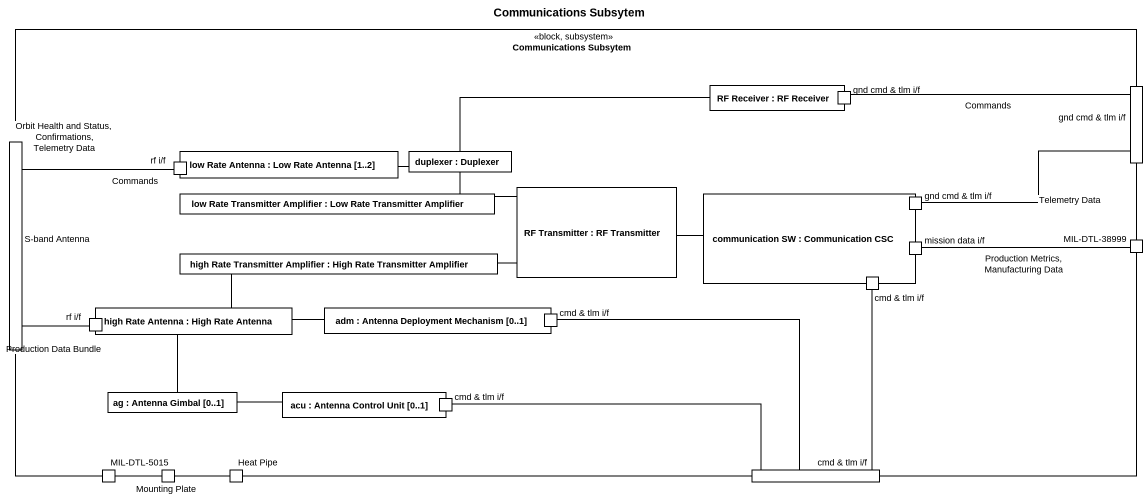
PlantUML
@startuml
title Communications Subsytem
rectangle "Communications Subsytem" as Communications_Subsytem <<block, subsystem>> {
  rectangle "RF Receiver : RF Receiver" as RF_Receiver {
    port "gnd cmd & tlm i/f" as gnd_cmd_tlm_i_f
  }
  port "gnd cmd & tlm i/f" as gnd_cmd_tlm_i_f_2
  port "S-band Antenna" as S_band_Antenna
  rectangle "low Rate Antenna : Low Rate Antenna [1..2]" as low_Rate_Antenna {
    port "rf i/f" as rf_i_f
  }
  rectangle "duplexer : Duplexer" as duplexer
  rectangle "low Rate Transmitter Amplifier : Low Rate Transmitter Amplifier" as low_Rate_Transmitter
  rectangle "RF Transmitter : RF Transmitter" as RF_Transmitter
  rectangle "communication SW : Communication CSC" as communication_SW {
    port "gnd cmd & tlm i/f" as gnd_cmd_tlm_i_f_3
    port "mission data i/f" as mission_data_i_f
    port "cmd & tlm i/f" as cmd_tlm_i_f_2
  }
  rectangle "high Rate Transmitter Amplifier : High Rate Transmitter Amplifier" as high_Rate_Transmitter
  port "MIL-DTL-38999" as MIL_DTL_38999
  rectangle "high Rate Antenna : High Rate Antenna" as high_Rate_Antenna {
    port "rf i/f" as rf_i_f_2
  }
  rectangle "adm : Antenna Deployment Mechanism [0..1]" as adm {
    port "cmd & tlm i/f" as cmd_tlm_i_f
  }
  rectangle "ag : Antenna Gimbal [0..1]" as ag
  rectangle "acu : Antenna Control Unit [0..1]" as acu {
    port "cmd & tlm i/f" as cmd_tlm_i_f_3
  }
  port "MIL-DTL-5015" as MIL_DTL_5015
  port "Mounting Plate" as Mounting_Plate
  port "Heat Pipe" as Heat_Pipe
  port "cmd & tlm i/f" as cmd_tlm_i_f_4
}
gnd_cmd_tlm_i_f_2 -left- gnd_cmd_tlm_i_f : Commands
gnd_cmd_tlm_i_f_2 -left- gnd_cmd_tlm_i_f_3 : Telemetry Data
S_band_Antenna -right- rf_i_f : Orbit Health and Status, Confirmations, Telemetry Data\nCommands
S_band_Antenna -- rf_i_f_2 : Production Data Bundle
duplexer -right- RF_Receiver
duplexer -left- low_Rate_Antenna
low_Rate_Transmitter -right- duplexer
RF_Transmitter -left- low_Rate_Transmitter
RF_Transmitter -left- high_Rate_Transmitter
communication_SW -left- RF_Transmitter
high_Rate_Transmitter -left- high_Rate_Antenna
MIL_DTL_38999 -left- mission_data_i_f : Production Metrics, Manufacturing Data
high_Rate_Antenna -- ag
adm -left- high_Rate_Antenna
ag -right- acu
cmd_tlm_i_f_4 -left- cmd_tlm_i_f
cmd_tlm_i_f_4 -up- cmd_tlm_i_f_2
cmd_tlm_i_f_4 -left- cmd_tlm_i_f_3
@enduml
